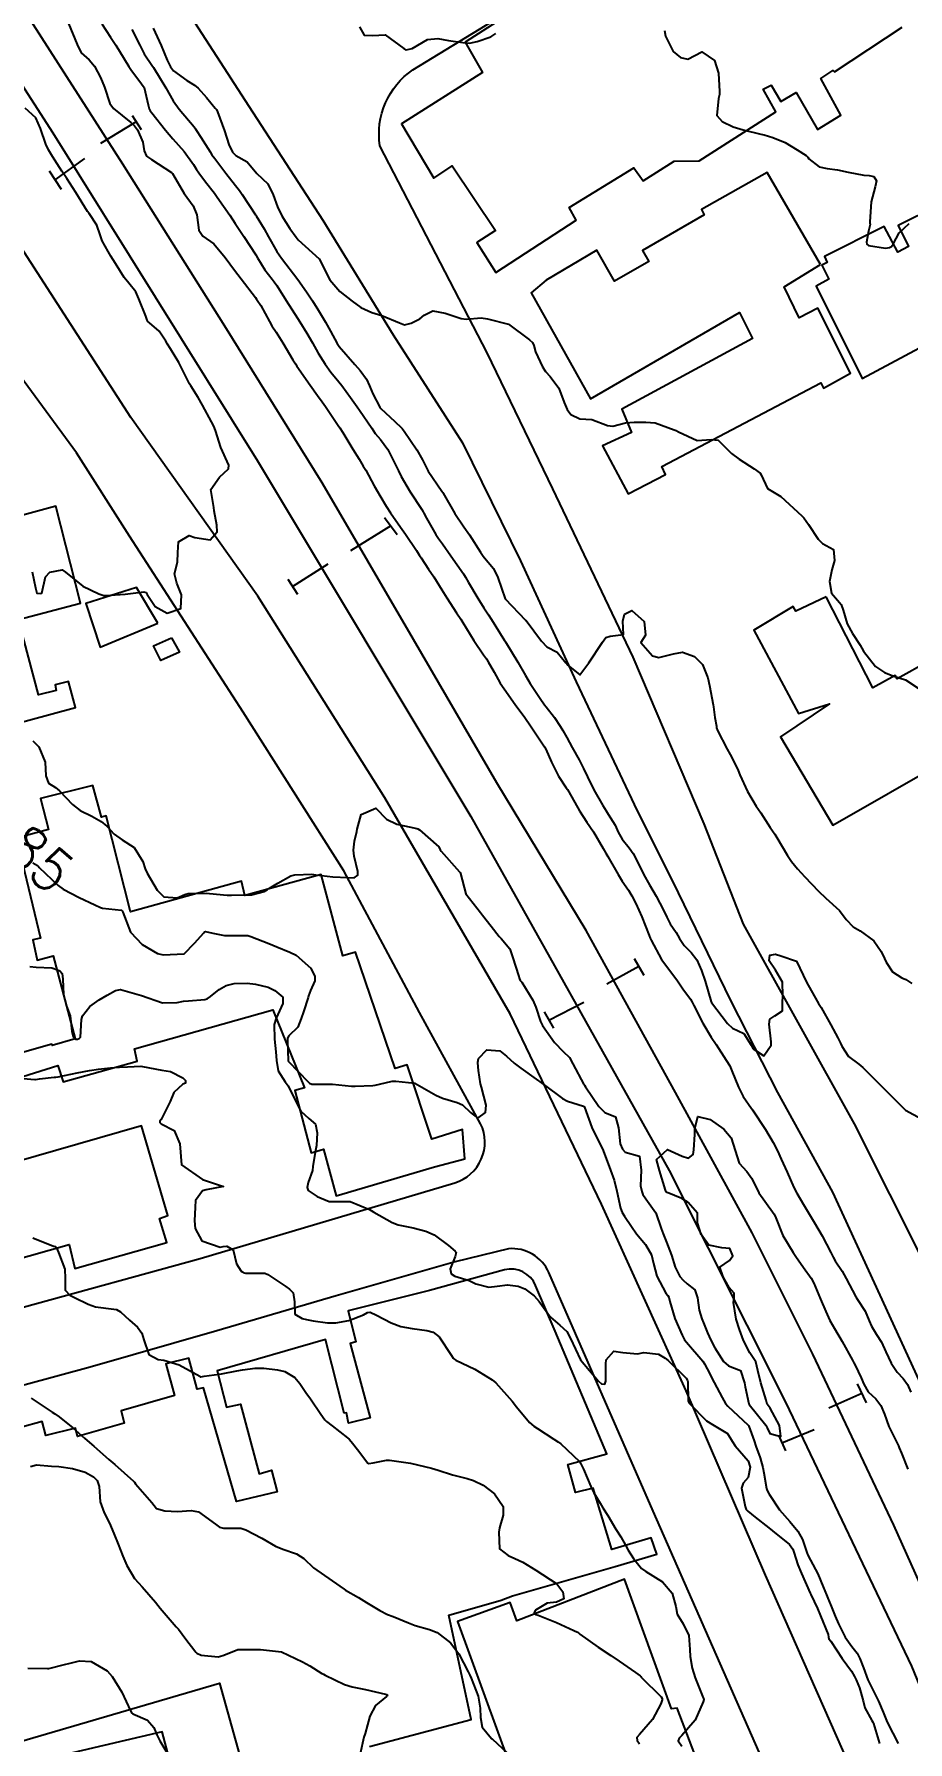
# Model space of a CAD drawing. Header units: metres. Extents: x 292545 to 299085, y 7450245 to 7463078.
# Drawn here: x 296828 to 296910.8, y 7453916.9 to 7454078.6 of the extents above; entities that cross this region are included whole.
import ezdxf
from ezdxf.enums import TextEntityAlignment as Align

# ---------------------------------------------------------------- set-up
doc = ezdxf.new("R2010")
doc.units = ezdxf.units.M
for name, color, linetype in [('Cotas', 45, 'Continuous'), ('Curvas de Nivel 1m', 11, 'Continuous'), ('Curvas de Nivel 5m', 15, 'Continuous'), ('Edificações', 30, 'Continuous'), ('Linha Férrea', 20, 'Continuous'), ('Pórtico', 62, 'Continuous'), ('Vias Primárias', 230, 'Continuous')]:
    doc.layers.add(name, color=color, linetype=linetype)
doc.styles.add('Style-STANDARD', font='STANDARD.shx')

msp = doc.modelspace()

# ---------------------------------------------------------------- linework, layer by layer
at = {"layer": 'Curvas de Nivel 1m', "flags": 128}
for points, elevation in [([(296831.27, 7454079.64), (296832.09, 7454077.63), (296832.47, 7454076.86), (296833.23, 7454076.18), (296833.73, 7454075.6), (296834.29, 7454074.52), (296834.66, 7454073.6), (296835.18, 7454072.05), (296835.53, 7454071.59), (296837.16, 7454070.25), (296837.52, 7454069.93), (296837.81, 7454069.56), (296838.29, 7454068.4), (296838.42, 7454067.55), (296838.65, 7454067.07), (296839.12, 7454066.75), (296841.02, 7454065.52), (296841.1, 7454065.42), (296842.22, 7454063.51), (296843.07, 7454062.35), (296843.43, 7454061.49), (296843.6, 7454060.05), (296844, 7454059.49), (296845.02, 7454058.77), (296846.09, 7454057.46), (296846.99, 7454056.26), (296847.62, 7454055.44), (296848.97, 7454053.66), (296849.06, 7454053.53), (296849.13, 7454053.43), (296849.48, 7454052.9), (296850.3, 7454051.41), (296850.52, 7454051), (296850.92, 7454050.39), (296851.56, 7454049.39), (296852.5, 7454047.78), (296852.75, 7454047.38), (296852.88, 7454047.18), (296854.16, 7454045.37), (296854.85, 7454044.4), (296855.29, 7454043.79), (296855.59, 7454043.35), (296856.82, 7454041.55), (296856.96, 7454041.33), (296857.24, 7454040.89), (296858.19, 7454039.32), (296858.78, 7454038.35), (296859.17, 7454037.7), (296859.41, 7454037.3), (296860.21, 7454035.84), (296860.53, 7454035.29), (296860.74, 7454034.93), (296861.35, 7454033.9), (296861.76, 7454033.27), (296862.7, 7454031.92), (296863.17, 7454031.26), (296864.21, 7454029.71), (296864.52, 7454029.24), (296864.67, 7454029.01), (296865.37, 7454027.94), (296865.85, 7454027.22), (296866.63, 7454025.98), (296867.1, 7454025.21), (296868.01, 7454023.79), (296868.41, 7454023.19), (296868.6, 7454022.89), (296869.66, 7454021.18), (296870.56, 7454019.83), (296870.84, 7454019.45), (296871.02, 7454019.16), (296871.57, 7454018.18), (296872.16, 7454017.15), (296872.52, 7454016.59), (296873.58, 7454015.13), (296874.49, 7454013.88), (296875.03, 7454013.11), (296876.17, 7454011.39), (296876.36, 7454011.1), (296876.46, 7454010.9), (296877.02, 7454009.67), (296877.28, 7454009.09), (296877.67, 7454008.32), (296878.41, 7454007.23), (296878.52, 7454007.07), (296878.65, 7454006.83), (296879.65, 7454005.06), (296880.37, 7454003.98), (296880.98, 7454003.04), (296881.9, 7454001.49), (296882.16, 7454001.03), (296882.34, 7454000.73), (296883.33, 7453999.01), (296883.69, 7453998.39), (296884.3, 7453997.53), (296884.63, 7453997), (296885, 7453996.28), (296885.57, 7453994.99), (296886.25, 7453993.25), (296886.35, 7453992.98), (296886.44, 7453992.78), (296887.42, 7453990.97), (296888.21, 7453989.93), (296888.95, 7453988.95), (296889.44, 7453988.19), (296890.18, 7453987.2), (296890.34, 7453986.93), (296890.5, 7453986.59), (296891.33, 7453984.92), (296892.13, 7453983.6), (296892.59, 7453982.91), (296893.56, 7453981.44), (296893.89, 7453980.89), (296894.1, 7453980.43), (296894.71, 7453978.88), (296895.17, 7453977.98), (296895.95, 7453976.86), (296895.99, 7453976.8), (296896.05, 7453976.72), (296897.28, 7453974.85), (296898.01, 7453973.62), (296898.41, 7453972.84), (296898.77, 7453972.06), (296899.32, 7453970.83), (296899.96, 7453969.36), (296900.24, 7453968.82), (296900.89, 7453967.76), (296901.43, 7453966.8), (296901.62, 7453966.48), (296901.93, 7453966.01), (296902.65, 7453964.78), (296903.46, 7453963.21), (296903.68, 7453962.77), (296903.88, 7453962.43), (296904.54, 7453961.43), (296904.93, 7453960.75), (296905.84, 7453959.01), (296906, 7453958.75), (296906.73, 7453957.65), (296907.11, 7453956.73), (296907.31, 7453956.23), (296907.8, 7453955.44), (296908.27, 7453954.72), (296908.69, 7453953.8), (296909.19, 7453952.71), (296909.75, 7453951.87), (296910.33, 7453951.27), (296910.73, 7453950.69), (296911.05, 7453949.99)], 683), ([(296834.42, 7454079.6), (296835.25, 7454078.32), (296835.74, 7454077.59), (296836.53, 7454076.27), (296836.97, 7454075.57), (296837.22, 7454075.18), (296837.92, 7454074.27), (296838.43, 7454073.55), (296838.8, 7454071.93), (296838.89, 7454071.54), (296839, 7454071.37), (296839.17, 7454071.18), (296840.45, 7454069.53), (296841.14, 7454068.7), (296842.22, 7454067.51), (296843.11, 7454066.28), (296843.4, 7454065.79), (296843.61, 7454065.49), (296844.25, 7454064.64), (296845.08, 7454063.57), (296845.16, 7454063.47), (296845.36, 7454063.19), (296846.53, 7454061.46), (296847.05, 7454060.68), (296847.87, 7454059.44), (296849.01, 7454057.7), (296849.16, 7454057.43), (296849.85, 7454056.28), (296850.54, 7454055.41), (296850.74, 7454055.16), (296850.98, 7454054.8), (296851.89, 7454053.39), (296852.94, 7454051.73), (296853.17, 7454051.38), (296853.85, 7454050.3), (296854.37, 7454049.37), (296854.9, 7454048.41), (296855.57, 7454047.35), (296856.12, 7454046.59), (296856.87, 7454045.69), (296857.15, 7454045.33), (296857.98, 7454044.19), (296858.61, 7454043.31), (296858.84, 7454042.99), (296859.99, 7454041.29), (296860.32, 7454040.8), (296860.8, 7454040.21), (296861.5, 7454039.27), (296862.28, 7454037.76), (296862.51, 7454037.26), (296862.77, 7454036.73), (296863.63, 7454035.25), (296864.73, 7454033.58), (296864.85, 7454033.36), (296864.92, 7454033.24), (296865.17, 7454032.78), (296866.06, 7454031.22), (296866.31, 7454030.84), (296866.68, 7454030.33), (296867.49, 7454029.2), (296868.66, 7454027.51), (296868.86, 7454027.19), (296869.16, 7454026.67), (296870.02, 7454025.18), (296870.61, 7454024.26), (296871.05, 7454023.6), (296871.33, 7454023.16), (296872.57, 7454021.18), (296872.6, 7454021.14), (296872.65, 7454021.06), (296873.83, 7454019.13), (296874.54, 7454017.87), (296874.99, 7454017.12), (296875.94, 7454015.68), (296876.35, 7454015.1), (296876.5, 7454014.9), (296877.29, 7454013.88), (296877.82, 7454013.08), (296878.07, 7454012.67), (296878.47, 7454012), (296878.98, 7454011.06), (296879.62, 7454009.88), (296880.04, 7454009.05), (296880.42, 7454008.25), (296881.03, 7454007.04), (296881.87, 7454005.55), (296882.18, 7454005.03), (296882.38, 7454004.73), (296883.03, 7454003.68), (296883.32, 7454003.02), (296883.69, 7454002.35), (296884.35, 7454001.53), (296884.74, 7454001), (296885.18, 7454000.14), (296885.75, 7453998.99), (296886.3, 7453998.03), (296886.93, 7453996.97), (296887.62, 7453995.62), (296887.92, 7453994.96), (296888.26, 7453994.34), (296888.81, 7453993.51), (296889.12, 7453992.95), (296889.59, 7453992.3), (296890.23, 7453991.64), (296890.78, 7453990.92), (296891.22, 7453989.91), (296891.55, 7453988.92), (296892.14, 7453986.94), (296892.16, 7453986.91), (296892.17, 7453986.88), (296893.67, 7453984.89), (296894.14, 7453984.45), (296895.21, 7453983.95), (296895.93, 7453982.86), (296895.99, 7453982.73), (296896.12, 7453982.5), (296897.12, 7453981.84), (296897.82, 7453982.84), (296897.82, 7453983.15), (296897.62, 7453984.85), (296897.69, 7453985.3), (296898.15, 7453985.62), (296898.9, 7453986.09), (296898.88, 7453986.83), (296898.91, 7453987.56), (296898.89, 7453988.83), (296898.21, 7453989.96), (296897.63, 7453990.85), (296897.69, 7453991.38), (296898.23, 7453991.47), (296898.72, 7453991.32), (296900.22, 7453990.81), (296901.16, 7453988.8), (296902.18, 7453987.01), (296902.31, 7453986.79), (296902.54, 7453986.41), (296903.48, 7453984.78), (296904.13, 7453983.55), (296904.39, 7453983.03), (296904.51, 7453982.76), (296905.13, 7453981.77), (296906.11, 7453981.05), (296906.51, 7453980.74), (296908.08, 7453979.14), (296908.52, 7453978.72), (296910.06, 7453977.16), (296910.28, 7453976.93), (296910.54, 7453976.69), (296912.04, 7453975.88)], 682), ([(296837.27, 7454079.06), (296838.03, 7454077.56), (296838.44, 7454076.76), (296839.22, 7454075.59), (296839.26, 7454075.54), (296839.31, 7454075.45), (296840.48, 7454073.53), (296841.18, 7454072.31), (296841.74, 7454071.51), (296843.16, 7454069.85), (296843.3, 7454069.65), (296843.39, 7454069.5), (296843.79, 7454068.85), (296844.67, 7454067.48), (296844.85, 7454067.2), (296845.12, 7454066.84), (296846.15, 7454065.46), (296847.09, 7454064.27), (296847.46, 7454063.81), (296847.71, 7454063.44), (296848.98, 7454061.5), (296849.03, 7454061.43), (296849.05, 7454061.4), (296849.8, 7454060.18), (296850.21, 7454059.41), (296851.01, 7454058.03), (296851.45, 7454057.4), (296852.98, 7454055.38), (296853.81, 7454054.2), (296854.36, 7454053.36), (296854.95, 7454052.45), (296855.62, 7454051.34), (296856.08, 7454050.49), (296856.7, 7454049.33), (296856.91, 7454049.03), (296858.39, 7454047.31), (296858.88, 7454046.77), (296859.5, 7454045.93), (296859.77, 7454045.3), (296860.1, 7454044.54), (296860.76, 7454043.28), (296860.84, 7454043.17), (296862.16, 7454041.93), (296862.81, 7454041.33), (296862.87, 7454041.26), (296863.06, 7454041.01), (296864.27, 7454039.25), (296864.78, 7454038.3), (296865.13, 7454037.59), (296865.34, 7454037.23), (296866.62, 7454035.33), (296866.71, 7454035.21), (296866.72, 7454035.19), (296866.74, 7454035.15), (296867.86, 7454033.2), (296868.7, 7454031.94), (296869.24, 7454031.18), (296870.29, 7454029.56), (296870.54, 7454029.17), (296870.67, 7454029.01), (296871.51, 7454028), (296871.92, 7454027.15), (296872.62, 7454025.14), (296874.56, 7454023.12), (296874.6, 7454023.07), (296876.05, 7454021.11), (296876.57, 7454020.59), (296877.56, 7454020.08), (296878.38, 7454019.07), (296878.45, 7454018.97), (296878.55, 7454018.83), (296879.68, 7454017.92), (296880.55, 7454019.05), (296881.84, 7454021.03), (296882.15, 7454021.45), (296882.58, 7454021.6), (296883.83, 7454021.76), (296883.76, 7454023.01), (296883.93, 7454023.69), (296884.61, 7454024.02), (296885.79, 7454022.99), (296885.9, 7454021.67), (296885.47, 7454020.99), (296886.56, 7454019.73), (296887.16, 7454019.57), (296888.56, 7454019.92), (296889.43, 7454020.07), (296890.56, 7454019.65), (296891.3, 7454018.92), (296891.82, 7454017.63), (296891.96, 7454016.92), (296892.33, 7454015.09), (296892.36, 7454014.91), (296892.49, 7454013.88), (296892.63, 7454013.05), (296892.65, 7454012.91), (296892.74, 7454012.64), (296893.65, 7454010.89), (296893.93, 7454010.37), (296894.44, 7454009.41), (296894.68, 7454008.88), (296894.85, 7454008.45), (296895.58, 7454006.87), (296896.39, 7454005.48), (296896.82, 7454004.86), (296897.73, 7454003.48), (296898.16, 7454002.84), (296898.36, 7454002.53), (296899.37, 7454000.82), (296899.75, 7454000.24), (296900.32, 7453999.54), (296901.01, 7453998.8), (296902.3, 7453997.42), (296902.99, 7453996.78), (296904.28, 7453995.59), (296904.92, 7453994.76), (296905.57, 7453994.07), (296906.25, 7453993.67), (296907.55, 7453992.73), (296908.23, 7453991.73), (296908.56, 7453991.05), (296908.72, 7453990.71), (296909.3, 7453989.8), (296910.2, 7453989.24), (296910.56, 7453989.06), (296911.15, 7453988.69)], 681), ([(296858.83, 7454079.31), (296859.26, 7454078.51), (296860.06, 7454078.49), (296861.26, 7454078.55), (296863.02, 7454077.26), (296863.24, 7454077.12), (296863.8, 7454077.25), (296865.25, 7454078.11), (296866.25, 7454078.22), (296867.25, 7454078.02), (296868.62, 7454077.82), (296869.25, 7454077.78), (296869.98, 7454077.91), (296871.26, 7454078.38), (296871.74, 7454078.67)], 679), ([(296887.7, 7454078.97), (296887.8, 7454078.42), (296888.52, 7454076.96), (296889.24, 7454076.41), (296889.93, 7454076.25), (296891.24, 7454076.93), (296892.45, 7454076.13), (296892.82, 7454074.91), (296892.92, 7454073.19), (296892.91, 7454072.9), (296892.82, 7454072.53), (296892.68, 7454070.91), (296893.16, 7454070.34), (296894.21, 7454069.84), (296895.15, 7454069.55), (296896.85, 7454069.16), (296897.15, 7454069.08), (296897.96, 7454068.84), (296899.14, 7454068.36), (296900.28, 7454067.67), (296901.13, 7454067.11), (296901.28, 7454066.96), (296901.39, 7454066.81), (296902.36, 7454066.04), (296903.11, 7454065.88), (296904.11, 7454065.77), (296905.11, 7454065.53), (296906.6, 7454065.25), (296907.11, 7454065.24), (296907.53, 7454065.15), (296907.79, 7454064.73), (296907.66, 7454064.17), (296907.29, 7454062.74), (296907.16, 7454060.84), (296907.17, 7454060.74), (296907.2, 7454060.59), (296907.04, 7454059.96), (296906.85, 7454058.91), (296906.89, 7454058.74), (296907.02, 7454058.6), (296908.63, 7454058.33), (296909.02, 7454058.41), (296909.22, 7454058.51), (296909.37, 7454058.71), (296909.95, 7454059.79), (296910.87, 7454060.69)], 679), ([(296827.81, 7454027.68), (296828.14, 7454026.17), (296828.25, 7454025.67), (296828.62, 7454025.62), (296828.73, 7454025.67), (296829.1, 7454027.21), (296829.51, 7454027.66), (296830.66, 7454027.89), (296830.97, 7454027.64), (296832.63, 7454026.32), (296834.15, 7454025.6), (296834.51, 7454025.48), (296834.62, 7454025.44), (296834.78, 7454025.43), (296836.62, 7454025.57), (296838.39, 7454025.79), (296838.63, 7454025.72), (296838.73, 7454025.55), (296839.46, 7454024.39), (296840.61, 7454023.78), (296841.9, 7454024.22), (296841.98, 7454025.51), (296841.53, 7454026.62), (296841.3, 7454027.51), (296841.58, 7454028.59), (296841.63, 7454029.51), (296841.68, 7454030.52), (296842.7, 7454031.12), (296843.24, 7454030.95), (296844.69, 7454030.72), (296845.33, 7454031.47), (296845.32, 7454032.09), (296845.07, 7454033.47), (296845.04, 7454033.79), (296844.74, 7454035.48), (296845.57, 7454036.66), (296846.42, 7454037.45), (296846.44, 7454037.79), (296845.68, 7454039.46), (296845.2, 7454041.07), (296845.04, 7454041.47), (296844.82, 7454041.9), (296843.97, 7454043.48), (296843.56, 7454044.2), (296842.86, 7454045.29), (296842.73, 7454045.5), (296842.57, 7454045.8), (296841.72, 7454047.51), (296840.91, 7454048.8), (296840.63, 7454049.25), (296840.49, 7454049.53), (296839.85, 7454050.47), (296838.93, 7454051.28), (296838.79, 7454051.4), (296838.72, 7454051.54), (296838.59, 7454051.89), (296837.94, 7454053.56), (296837.63, 7454054.22), (296836.98, 7454055.02), (296836.54, 7454055.57), (296835.7, 7454056.89), (296835.27, 7454057.59), (296835.02, 7454058.03), (296834.46, 7454059.04), (296834.25, 7454059.6), (296833.96, 7454060.52), (296833.21, 7454061.62), (296833.06, 7454061.83), (296831.96, 7454063.63), (296831.1, 7454064.95), (296830.63, 7454065.64), (296829.74, 7454067.03), (296829.38, 7454067.66), (296829.13, 7454068.2), (296828.61, 7454069.67), (296828.17, 7454070.68), (296827.17, 7454071.6)], 683), ([(296827.88, 7454011.68), (296828.45, 7454011.1), (296829.06, 7454009.66), (296829.11, 7454008.35), (296829.36, 7454007.66), (296830.02, 7454007.26), (296830.41, 7454006.94), (296831.64, 7454005.63), (296832.38, 7454005.08), (296833.46, 7454004.53), (296834.37, 7454004.04), (296834.88, 7454003.59), (296835.59, 7454002.82), (296836.35, 7454002.29), (296837.47, 7454001.56), (296838.32, 7454000.24), (296838.54, 7453999.55), (296838.72, 7453999.13), (296839.67, 7453997.54), (296840.29, 7453996.91), (296841.57, 7453996.8), (296842.29, 7453997.11), (296842.59, 7453997.2), (296844.29, 7453997.23), (296845.94, 7453997.1), (296846.29, 7453997.06), (296846.69, 7453997.05), (296848.29, 7453997.08), (296848.61, 7453997.1), (296849.81, 7453997.41), (296850.12, 7453997.59), (296850.3, 7453997.73), (296851.08, 7453998.18), (296852.31, 7453998.88), (296852.69, 7453998.99), (296854.31, 7453999.03), (296854.69, 7453998.97), (296856.31, 7453998.78), (296857.71, 7453998.72), (296858.31, 7453998.69), (296858.67, 7453998.94), (296858.68, 7453999.31), (296858.33, 7454000.76), (296858.27, 7454001.31), (296858.35, 7454002.17), (296858.58, 7454003.09), (296858.61, 7454003.31), (296858.99, 7454004.69), (296860.38, 7454005.29), (296861.37, 7454004.27), (296862.37, 7454003.79), (296864.24, 7454003.37), (296864.36, 7454003.33), (296864.51, 7454003.24), (296866.35, 7454001.62), (296866.48, 7454001.35), (296866.56, 7454001.22), (296868.31, 7453999.26), (296868.37, 7453999.19), (296868.4, 7453999.1), (296868.9, 7453997.18), (296870.28, 7453995.41), (296870.48, 7453995.17), (296871.3, 7453994.12), (296872.05, 7453993.15), (296872.24, 7453992.96), (296873.06, 7453991.96), (296873.35, 7453991.13), (296873.87, 7453989.46), (296873.97, 7453989.12), (296874.05, 7453988.98), (296874.19, 7453988.81), (296875.23, 7453987.11), (296875.51, 7453986.45), (296875.96, 7453985.1), (296876.15, 7453984.72), (296877.3, 7453983.09), (296878.11, 7453982.24), (296878.71, 7453981.67), (296879.02, 7453981.07), (296880.07, 7453979.13), (296880.12, 7453979.05), (296880.23, 7453978.89), (296881.48, 7453977.04), (296882.05, 7453976.48), (296883.08, 7453976.05), (296883.36, 7453975.02), (296883.52, 7453973.5), (296883.72, 7453973.01), (296884, 7453972.72), (296885.33, 7453972.33), (296885.51, 7453970.99), (296885.44, 7453969.51), (296885.55, 7453968.99), (296885.67, 7453968.7), (296885.95, 7453968.28), (296886.89, 7453966.97), (296887.41, 7453965.47), (296887.57, 7453964.96), (296887.9, 7453964.17), (296888.39, 7453962.95), (296888.73, 7453961.81), (296889.17, 7453960.94), (296889.49, 7453960.57), (296889.86, 7453960.25), (296890.59, 7453959.67), (296890.85, 7453958.92), (296891, 7453957.75), (296891.26, 7453956.92), (296891.42, 7453956.53), (296891.8, 7453955.6), (296892.1, 7453954.91), (296892.49, 7453954.19), (296893.3, 7453952.89), (296893.76, 7453952.46), (296894.91, 7453952.03), (296895.29, 7453950.87), (296895.36, 7453950.49), (296895.69, 7453948.86), (296895.72, 7453948.8), (296897.3, 7453946.84), (296897.44, 7453946.59), (296897.69, 7453946.07), (296898.74, 7453945.77), (296898.6, 7453946.83), (296897.72, 7453948.45), (296897.45, 7453948.84), (296897.34, 7453949.23), (296896.85, 7453950.85), (296896.56, 7453952.04), (296896.35, 7453952.85), (296895.78, 7453953.69), (296895.18, 7453954.87), (296894.83, 7453955.9), (296894.49, 7453956.88), (296894.25, 7453958.47), (296894.32, 7453958.88), (296894.3, 7453959.34), (296893.85, 7453959.89), (296893.26, 7453960.9), (296892.94, 7453961.83), (296893.88, 7453962.46), (296894.18, 7453962.89), (296893.89, 7453963.6), (296893.14, 7453963.65), (296891.9, 7453963.91), (296891.17, 7453964.92), (296890.83, 7453966.01), (296890.83, 7453966.92), (296889.94, 7453967.93), (296889.34, 7453968.33), (296887.95, 7453968.9), (296887.87, 7453968.96), (296887.82, 7453969.1), (296887.25, 7453970.97), (296886.95, 7453972.01), (296888, 7453972.96), (296889.38, 7453972.32), (296890, 7453972.15), (296890.43, 7453972.5), (296890.49, 7453972.93), (296890.57, 7453974.38), (296890.57, 7453974.92), (296890.87, 7453976.1), (296892.04, 7453975.82), (296893.34, 7453974.9), (296894.02, 7453974.06), (296894.42, 7453972.88), (296894.79, 7453971.68), (296895.52, 7453970.87), (296895.97, 7453970.23), (296896.64, 7453968.85), (296897.94, 7453967.07), (296898.1, 7453966.84), (296898.26, 7453966.5), (296898.93, 7453964.83), (296899.89, 7453963.2), (296900.16, 7453962.82), (296900.87, 7453961.8), (296901.59, 7453960.79), (296901.86, 7453960.29), (296902.48, 7453958.78), (296902.99, 7453957.61), (296903.38, 7453956.77), (296903.81, 7453956.02), (296904.54, 7453954.76), (296905.52, 7453953), (296905.65, 7453952.75), (296905.76, 7453952.54), (296906.33, 7453951.32), (296906.59, 7453950.74), (296907.01, 7453950.01), (296907.73, 7453949.34), (296908.2, 7453948.72), (296908.54, 7453947.89), (296908.95, 7453946.71), (296909.68, 7453945.26), (296909.86, 7453944.88), (296909.94, 7453944.7), (296910.16, 7453944.2), (296910.77, 7453942.69)], 684), ([(296827.6, 7453990.29), (296828.21, 7453990.25), (296829.68, 7453990.18), (296830.21, 7453989.99), (296830.44, 7453989.88), (296830.67, 7453989.64), (296830.73, 7453989.1), (296830.78, 7453987.64), (296831.08, 7453986.55), (296831.43, 7453985.63), (296831.59, 7453984.16), (296831.71, 7453983.63), (296831.93, 7453983.43), (296832.12, 7453983.42), (296832.27, 7453983.47), (296832.4, 7453983.62), (296832.49, 7453985.27), (296832.58, 7453985.62), (296833.27, 7453986.5), (296834.17, 7453987.15), (296834.93, 7453987.59), (296835.72, 7453988.04), (296836.18, 7453988.13), (296838.17, 7453987.55), (296840.17, 7453986.87), (296841.55, 7453986.9), (296842.17, 7453987), (296842.62, 7453987.04), (296844.17, 7453987.16), (296844.4, 7453987.24), (296844.72, 7453987.47), (296845.53, 7453988.12), (296846.19, 7453988.51), (296846.94, 7453988.7), (296848.19, 7453988.72), (296848.98, 7453988.63), (296850.18, 7453988.34), (296850.82, 7453988.04), (296851.55, 7453987.39), (296851.56, 7453986.78), (296850.92, 7453985.4), (296850.75, 7453984.79), (296850.77, 7453983.4), (296850.91, 7453982.2), (296850.95, 7453981.4), (296851.11, 7453980.41), (296851.77, 7453979.38), (296852.08, 7453978.98), (296852.87, 7453977.37), (296853.27, 7453976.6), (296854.04, 7453975.89), (296854.65, 7453975.35), (296854.82, 7453974.55), (296854.75, 7453973.35), (296854.63, 7453972.72), (296854.42, 7453971.36), (296854.37, 7453970.97), (296853.97, 7453969.84), (296853.87, 7453969.36), (296853.96, 7453969.09), (296854.8, 7453968.51), (296855.94, 7453968.04), (296857.21, 7453968.05), (296857.94, 7453968.05), (296859.78, 7453967.29), (296859.93, 7453967.2), (296860.18, 7453967.04), (296861.92, 7453966.05), (296862.49, 7453965.84), (296863.92, 7453965.53), (296865.12, 7453965.23), (296865.91, 7453964.87), (296867.24, 7453963.86), (296867.88, 7453963.34), (296867.98, 7453963.2), (296867.88, 7453962.83), (296867.4, 7453961.67), (296867.5, 7453961.2), (296867.86, 7453960.97), (296869.22, 7453960.54), (296869.85, 7453960.25), (296871.08, 7453959.93), (296871.85, 7453960.01), (296872.84, 7453960.15), (296873.85, 7453960.02), (296874.48, 7453959.75), (296875.36, 7453959.11), (296875.83, 7453958.55), (296876.92, 7453957.09), (296877.81, 7453956.32), (296878.45, 7453955.72), (296878.8, 7453955.06), (296879.76, 7453953.05), (296881.46, 7453951.03), (296881.74, 7453950.76), (296882.05, 7453950.72), (296882.14, 7453951.03), (296882.14, 7453952.65), (296882.19, 7453953.03), (296882.92, 7453953.87), (296883.77, 7453953.73), (296885.16, 7453953.6), (296885.77, 7453953.73), (296887.15, 7453953.59), (296887.77, 7453953.2), (296888.07, 7453952.96), (296889.75, 7453951.29), (296889.88, 7453951.07), (296889.91, 7453950.94), (296889.96, 7453949.17), (296890.05, 7453948.94), (296891.7, 7453947.26), (296892.27, 7453946.9), (296893.68, 7453946.07), (296894.13, 7453945.33), (296894.42, 7453944.88), (296895.65, 7453943.47), (296895.84, 7453942.87), (296895.63, 7453941.89), (296895.17, 7453941.34), (296895.02, 7453940.88), (296895.34, 7453939.13), (296895.45, 7453938.87), (296895.6, 7453938.69), (296896.3, 7453938.15), (296897.58, 7453937.12), (296897.94, 7453936.84), (296899.56, 7453935.53), (296899.86, 7453935.11), (296899.97, 7453934.81), (296900.35, 7453933.62), (296900.7, 7453932.8), (296901.51, 7453930.95), (296901.57, 7453930.8), (296902.19, 7453929.49), (296902.49, 7453928.78), (296903.2, 7453927.03), (296903.25, 7453926.77), (296903.29, 7453926.61), (296903.45, 7453926.38), (296904.54, 7453924.76), (296905.42, 7453923.54), (296905.71, 7453923.04), (296905.85, 7453922.74), (296906.17, 7453921.97), (296906.53, 7453920.73), (296906.7, 7453920.06), (296907.36, 7453918.86), (296907.44, 7453918.72), (296907.5, 7453918.58), (296908.09, 7453916.71)], 686), ([(296826.98, 7453979.68), (296828.08, 7453979.59), (296828.15, 7453979.6), (296828.51, 7453979.67), (296829.91, 7453979.83), (296830.08, 7453979.83), (296830.3, 7453979.86), (296832.09, 7453980.24), (296833.25, 7453980.45), (296834.09, 7453980.57), (296835.23, 7453980.71), (296836.09, 7453980.76), (296836.86, 7453980.8), (296838.1, 7453980.85), (296838.93, 7453980.71), (296840.09, 7453980.49), (296840.93, 7453980.36), (296842.09, 7453979.74), (296842.34, 7453979.5), (296842.33, 7453979.24), (296842.08, 7453979.16), (296841.23, 7453978.35), (296840.9, 7453977.52), (296840.04, 7453975.82), (296839.92, 7453975.64), (296839.9, 7453975.53), (296840.03, 7453975.41), (296841.26, 7453974.75), (296841.82, 7453973.5), (296841.98, 7453971.5), (296843.97, 7453970.12), (296845.96, 7453969.46), (296844.29, 7453969.15), (296843.96, 7453969.05), (296843.29, 7453968.13), (296843.27, 7453967.49), (296843.21, 7453966.2), (296843.27, 7453965.49), (296843.9, 7453964.3), (296845.64, 7453963.71), (296845.9, 7453963.77), (296846.26, 7453963.82), (296846.87, 7453963.45), (296847.18, 7453962.13), (296847.63, 7453961.43), (296847.76, 7453961.33), (296847.86, 7453961.29), (296848.04, 7453961.24), (296849.86, 7453961.25), (296850.14, 7453961.13), (296851.85, 7453959.98), (296852.2, 7453959.74), (296852.54, 7453959.38), (296852.67, 7453958.53), (296852.71, 7453957.38), (296853.39, 7453956.95), (296853.81, 7453956.85), (296854.43, 7453956.73), (296855.8, 7453956.54), (296856.59, 7453956.55), (296857.81, 7453956.76), (296859.19, 7453957.3), (296859.59, 7453957.52), (296859.82, 7453957.55), (296860.43, 7453957.28), (296861.81, 7453956.55), (296862.75, 7453956.2), (296863.8, 7453956.01), (296865.2, 7453955.82), (296865.8, 7453955.65), (296866.36, 7453955.21), (296867.53, 7453953.44), (296867.7, 7453953.2), (296867.77, 7453953.12), (296867.96, 7453953.01), (296869.76, 7453952.14), (296871.4, 7453951.15), (296871.74, 7453950.86), (296873.28, 7453949.13), (296873.71, 7453948.58), (296874.92, 7453947.11), (296875.35, 7453946.76), (296875.69, 7453946.54), (296877.23, 7453945.53), (296877.67, 7453945.24), (296877.77, 7453945.17), (296877.89, 7453945.08), (296879.66, 7453943.4), (296879.79, 7453943.2), (296879.86, 7453943.06), (296880.03, 7453942.67), (296880.72, 7453941.04), (296881.01, 7453940.43), (296881.61, 7453939.46), (296881.88, 7453939.03), (296882.34, 7453938.28), (296883.11, 7453937.01), (296883.57, 7453936.28), (296884.03, 7453935.47), (296884.27, 7453935), (296884.76, 7453934.21), (296885.54, 7453933.26), (296885.95, 7453932.98), (296887.52, 7453932.01), (296888.44, 7453930.95), (296888.77, 7453929.67), (296888.92, 7453928.95), (296889.47, 7453928.02), (296890.02, 7453926.93), (296890.12, 7453925.61), (296890.13, 7453924.93), (296890.33, 7453923.84), (296890.61, 7453922.92), (296891.38, 7453921.01), (296891.43, 7453920.91), (296891.44, 7453920.85), (296891.38, 7453920.63), (296890.61, 7453918.92), (296889.35, 7453917.44), (296889.09, 7453917.19), (296889, 7453916.94), (296889.34, 7453916.44)], 687), ([(296827.9, 7453964.59), (296829.67, 7453963.87), (296829.89, 7453963.81), (296830.02, 7453963.77), (296830.13, 7453963.65), (296830.33, 7453963.2), (296830.93, 7453961.63), (296830.96, 7453960.74), (296830.96, 7453959.63), (296831.38, 7453959.17), (296831.84, 7453958.94), (296833.13, 7453958.31), (296833.83, 7453958.05), (296835.56, 7453957.84), (296835.82, 7453957.8), (296836.2, 7453957.57), (296837.05, 7453956.8), (296837.8, 7453956.12), (296838.22, 7453955.55), (296838.41, 7453954.92), (296838.88, 7453953.54), (296839.77, 7453953.08), (296840.29, 7453953), (296841.76, 7453952.55), (296843.69, 7453951.48), (296843.72, 7453951.46), (296843.74, 7453951.44), (296843.79, 7453951.43), (296844.1, 7453951.48), (296845.52, 7453951.69), (296845.75, 7453951.72), (296847.2, 7453951.99), (296847.75, 7453952.09), (296848.93, 7453952.24), (296849.76, 7453952.24), (296851.07, 7453952.08), (296851.75, 7453951.93), (296852.7, 7453951.38), (296853.17, 7453950.81), (296853.73, 7453949.96), (296854.17, 7453949.36), (296855.17, 7453947.88), (296855.54, 7453947.34), (296855.69, 7453947.2), (296856.23, 7453946.79), (296857.68, 7453945.66), (296857.86, 7453945.51), (296858.05, 7453945.31), (296858.76, 7453944.4), (296859.58, 7453943.29), (296859.65, 7453943.24), (296859.72, 7453943.22), (296860.11, 7453943.29), (296861.38, 7453943.55), (296861.66, 7453943.55), (296863.65, 7453943.25), (296865.65, 7453942.78), (296866.26, 7453942.6), (296867.64, 7453942.16), (296869.02, 7453941.8), (296869.63, 7453941.61), (296870.54, 7453941.16), (296871.61, 7453940.33), (296872.43, 7453939.14), (296872.42, 7453938.31), (296872.08, 7453937.14), (296872.01, 7453936.7), (296872.1, 7453935.14), (296872.91, 7453934.5), (296873.54, 7453934.23), (296874.29, 7453933.87), (296875.53, 7453933.1), (296877.51, 7453931.83), (296878.08, 7453931.07), (296878.17, 7453930.4), (296877.49, 7453930.08), (296876.59, 7453929.99), (296875.49, 7453929.33), (296875.38, 7453929.1), (296875.39, 7453929.01), (296875.48, 7453928.93), (296875.74, 7453928.84), (296877.47, 7453928.16), (296879.12, 7453927.41), (296879.46, 7453927.25), (296879.57, 7453927.17), (296879.7, 7453927.06), (296881.44, 7453925.83), (296882.64, 7453925.02), (296883.43, 7453924.49), (296884.98, 7453923.43), (296885.41, 7453923.1), (296885.46, 7453923.03), (296885.49, 7453922.99), (296887.39, 7453921.13), (296887.49, 7453920.96), (296887.5, 7453920.84), (296887.38, 7453920.44), (296886.57, 7453918.97), (296885.35, 7453917.54), (296885.08, 7453917.26), (296885.11, 7453916.99), (296885.34, 7453916.65)], 688), ([(296827.72, 7453949.4), (296828.49, 7453948.89), (296829.71, 7453948.08), (296829.98, 7453947.92), (296830.38, 7453947.64), (296831.69, 7453946.61), (296832.79, 7453945.61), (296833.26, 7453945.2), (296833.67, 7453944.86), (296835.09, 7453943.59), (296835.65, 7453943.12), (296837.43, 7453941.55), (296837.52, 7453941.45), (296837.62, 7453941.29), (296839.15, 7453939.53), (296839.6, 7453938.97), (296840.38, 7453938.74), (296841.59, 7453938.67), (296842.87, 7453938.76), (296843.59, 7453938.63), (296845.18, 7453937.46), (296845.58, 7453937.18), (296845.94, 7453937.09), (296847.58, 7453937.1), (296848.06, 7453936.95), (296849.56, 7453936.16), (296850.86, 7453935.4), (296851.55, 7453935.09), (296852.85, 7453934.67), (296853.54, 7453934.21), (296854.48, 7453933.35), (296855.52, 7453932.61), (296857.36, 7453931.32), (296857.5, 7453931.23), (296858.72, 7453930.53), (296859.49, 7453930.05), (296860.74, 7453929.28), (296861.48, 7453928.91), (296862, 7453928.74), (296863.47, 7453928.13), (296864.1, 7453927.87), (296865.47, 7453927.5), (296866.19, 7453927.21), (296867.45, 7453926.24), (296868.22, 7453925.19), (296869.12, 7453923.48), (296869.26, 7453923.18), (296869.41, 7453922.88), (296870.05, 7453921.17), (296870.25, 7453920.05), (296870.27, 7453919.17), (296870.44, 7453918.25), (296871.34, 7453917.18), (296871.39, 7453917.15), (296873.32, 7453915.33)], 689), ([(296827.41, 7453923.82), (296829.26, 7453923.81), (296829.41, 7453923.81), (296830.88, 7453924.17), (296831.42, 7453924.3), (296832.31, 7453924.51), (296833.42, 7453924.45), (296834.92, 7453923.58), (296835.41, 7453923.05), (296836.3, 7453921.57), (296837.13, 7453919.79), (296837.27, 7453919.56), (296837.36, 7453919.49), (296838.74, 7453918.92), (296839.35, 7453918.2), (296839.63, 7453917.53), (296839.9, 7453916.96), (296840.76, 7453915.52)], 691)]:
    msp.add_lwpolyline(points, dxfattribs=dict(at, elevation=elevation))
at = {"layer": 'Curvas de Nivel 5m', "flags": 128}
for points, elevation in [([(296839.27, 7454079.18), (296840.05, 7454077.53), (296840.6, 7454076.16), (296840.92, 7454075.52), (296841.22, 7454075.15), (296842.47, 7454074.24), (296843.2, 7454073.79), (296843.55, 7454073.49), (296844.33, 7454072.63), (296845.17, 7454071.61), (296845.28, 7454071.47), (296845.38, 7454071.25), (296846.05, 7454069.46), (296846.44, 7454068.15), (296846.79, 7454067.45), (296847.12, 7454067.13), (296848.19, 7454066.51), (296849.1, 7454065.42), (296850.13, 7454064.45), (296850.66, 7454063.41), (296851.07, 7454062.26), (296851.46, 7454061.4), (296852.22, 7454060.21), (296852.82, 7454059.38), (296853.03, 7454059.13), (296855, 7454057.35), (296856.03, 7454055.34), (296856.97, 7454054.25), (296858.13, 7454053.32), (296858.95, 7454052.72), (296859.99, 7454052.25), (296860.94, 7454051.97), (296862.62, 7454051.26), (296862.93, 7454051.14), (296863.1, 7454051.09), (296863.71, 7454051.25), (296864.54, 7454051.65), (296864.94, 7454052), (296865.77, 7454052.41), (296866.95, 7454052.19), (296868.45, 7454051.68), (296868.94, 7454051.63), (296870.36, 7454051.75), (296870.94, 7454051.64), (296872.93, 7454051.14), (296874.92, 7454049.66), (296875.21, 7454049.41), (296875.33, 7454049.11), (296875.49, 7454048.52), (296876.17, 7454047.1), (296876.45, 7454046.67), (296876.87, 7454046.19), (296877.69, 7454045.08), (296878.22, 7454043.71), (296878.49, 7454043.07), (296878.84, 7454042.59), (296879.7, 7454042.19), (296880.83, 7454042.13), (296882.3, 7454041.54), (296882.82, 7454041.47), (296884.03, 7454041.81), (296884.83, 7454041.85), (296885.95, 7454041.87), (296886.83, 7454041.8), (296888.62, 7454041.15), (296888.81, 7454041.06), (296889.04, 7454040.95), (296890.8, 7454040.13), (296892.13, 7454040.23), (296892.81, 7454040.15), (296894.06, 7454038.89), (296894.78, 7454038.35), (296896.2, 7454037.44), (296896.77, 7454037.03), (296896.86, 7454036.86), (296897.47, 7454035.57), (296898.74, 7454034.83), (296900.72, 7454033), (296900.9, 7454032.81), (296901.35, 7454032.17), (296902.27, 7454030.79), (296902.69, 7454030.36), (296903.71, 7454029.8), (296903.82, 7454028.77), (296903.55, 7454027.89), (296903.33, 7454026.78), (296903.53, 7454025.67), (296904.28, 7454024.77), (296904.44, 7454024.58), (296904.62, 7454024.06), (296905.01, 7454022.76), (296905.51, 7454021.83), (296906.23, 7454020.74), (296906.57, 7454020.17), (296907.68, 7454018.73), (296908.54, 7454018.15), (296909.44, 7454017.8), (296910.53, 7454017.47), (296911.73, 7454016.68)], 680), ([(296827.89, 7454000.12), (296828.32, 7453999.88), (296828.42, 7453999.76), (296828.5, 7453999.67), (296830.3, 7453997.98), (296830.77, 7453997.64), (296832.29, 7453996.83), (296833.75, 7453996.14), (296834.28, 7453995.89), (296834.5, 7453995.83), (296836.27, 7453995.63), (296836.34, 7453995.57), (296836.41, 7453995.43), (296837.15, 7453993.56), (296838.23, 7453992.39), (296839.68, 7453991.54), (296840.22, 7453991.41), (296842.22, 7453991.5), (296843.21, 7453992.51), (296844.08, 7453993.48), (296844.16, 7453993.57), (296844.24, 7453993.6), (296844.94, 7453993.47), (296846.03, 7453993.24), (296846.24, 7453993.23), (296848.06, 7453993.25), (296848.24, 7453993.23), (296848.53, 7453993.14), (296850.23, 7453992.47), (296851, 7453992.16), (296852.23, 7453991.67), (296852.82, 7453991.37), (296854.2, 7453990.15), (296854.59, 7453989.36), (296854.59, 7453988.95), (296854.18, 7453988.04), (296854, 7453987.53), (296853.97, 7453987.36), (296853.52, 7453986), (296853.3, 7453985.37), (296852.97, 7453984.54), (296852.13, 7453983.72), (296852.01, 7453983.5), (296852, 7453983.38), (296852.01, 7453983.27), (296852.06, 7453981.38), (296852.07, 7453981.34), (296852.1, 7453981.29), (296853.96, 7453979.36), (296854.08, 7453979.24), (296854.3, 7453979.14), (296856.08, 7453979.15), (296856.27, 7453979.15), (296858.08, 7453978.96), (296858.42, 7453978.96), (296860.08, 7453979.03), (296860.31, 7453979.05), (296861.27, 7453979.28), (296861.92, 7453979.43), (296862.08, 7453979.45), (296862.26, 7453979.45), (296864.08, 7453979.24), (296866.06, 7453978.11), (296866.69, 7453977.84), (296868.06, 7453977.43), (296868.57, 7453977.18), (296869.34, 7453976.47), (296870.04, 7453975.94), (296870.75, 7453976.46), (296870.81, 7453977.16), (296870.38, 7453978.86), (296870.3, 7453979.17), (296870.09, 7453980.45), (296870.02, 7453981.17), (296870.02, 7453981.25), (296870.11, 7453981.59), (296870.87, 7453982.41), (296872.11, 7453982.32), (296872.76, 7453981.79), (296873.47, 7453981.13), (296874.1, 7453980.66), (296875.57, 7453979.62), (296876.08, 7453979.24), (296876.3, 7453979.1), (296878.06, 7453977.81), (296878.52, 7453977.54), (296880.05, 7453977.08), (296880.09, 7453977.05), (296880.12, 7453976.98), (296880.82, 7453975.04), (296881.61, 7453973.43), (296881.83, 7453973.03), (296882, 7453972.61), (296882.61, 7453971.02), (296882.93, 7453970.06), (296883.19, 7453969.02), (296883.55, 7453967.4), (296883.71, 7453967.01), (296883.93, 7453966.66), (296884.59, 7453965.67), (296885.07, 7453964.99), (296885.9, 7453963.97), (296886.47, 7453962.97), (296886.67, 7453962.17), (296887, 7453960.97), (296887.85, 7453959.36), (296888.02, 7453959.13), (296888.12, 7453958.96), (296888.23, 7453958.57), (296888.7, 7453956.95), (296889.37, 7453955.38), (296889.61, 7453954.94), (296889.79, 7453954.72), (296891.35, 7453952.92), (296891.51, 7453952.67), (296891.76, 7453952.19), (296892.42, 7453950.9), (296893.17, 7453949.46), (296893.5, 7453948.89), (296893.72, 7453948.66), (296895.64, 7453946.86), (296895.66, 7453946.83), (296895.69, 7453946.76), (296896.2, 7453945.38), (296896.37, 7453944.86), (296896.77, 7453943.74), (296897.02, 7453942.85), (296897.11, 7453942.32), (296897.38, 7453940.84), (296897.44, 7453940.66), (296897.62, 7453940.31), (296898.61, 7453938.83), (296899.59, 7453937.72), (296900.34, 7453936.81), (296900.77, 7453936.01), (296901.2, 7453934.8), (296901.3, 7453934.54), (296901.55, 7453934.07), (296902.23, 7453932.78), (296902.75, 7453931.54), (296903.04, 7453930.78), (296903.18, 7453930.46), (296903.49, 7453929.71), (296903.89, 7453928.77), (296904.2, 7453928.03), (296904.82, 7453926.76), (296905.44, 7453925.87), (296905.95, 7453925.25), (296906.21, 7453924.74), (296906.56, 7453923.87), (296906.98, 7453922.73), (296907.4, 7453921.83), (296907.99, 7453920.71), (296908.42, 7453919.66), (296908.8, 7453918.71), (296909.35, 7453917.68), (296909.85, 7453916.69)], 685), ([(296827.65, 7453942.94), (296828.22, 7453943.09), (296829.64, 7453942.96), (296830.35, 7453942.93), (296831.64, 7453942.76), (296832.85, 7453942.4), (296833.63, 7453941.96), (296833.98, 7453941.6), (296834.16, 7453941.05), (296834.27, 7453939.59), (296834.65, 7453938.53), (296835.14, 7453937.58), (296835.57, 7453936.58), (296835.97, 7453935.57), (296836.42, 7453934.44), (296836.8, 7453933.57), (296837.52, 7453932.34), (296837.89, 7453931.93), (296838.25, 7453931.55), (296839.49, 7453930.07), (296839.94, 7453929.53), (296841.47, 7453927.75), (296841.58, 7453927.63), (296841.68, 7453927.51), (296842.37, 7453926.58), (296843.22, 7453925.48), (296843.31, 7453925.36), (296843.43, 7453925.25), (296843.84, 7453925.06), (296845.43, 7453924.91), (296845.87, 7453925.02), (296846.91, 7453925.45), (296847.29, 7453925.59), (296847.44, 7453925.6), (296849.25, 7453925.6), (296849.44, 7453925.6), (296851.43, 7453925.39), (296853.42, 7453924.43), (296854.11, 7453924.05), (296855.25, 7453923.34), (296855.35, 7453923.28), (296855.41, 7453923.25), (296855.58, 7453923.17), (296857.4, 7453922.28), (296858.14, 7453922.05), (296859.4, 7453921.81), (296861.29, 7453921.38), (296861.39, 7453921.34), (296861.47, 7453921.27), (296861.45, 7453921.21), (296861.39, 7453921.16), (296860.34, 7453920.31), (296859.81, 7453919.29), (296859.35, 7453917.64), (296859.25, 7453917.3), (296858.9, 7453915.73)], 690)]:
    msp.add_lwpolyline(points, dxfattribs=dict(at, elevation=elevation))
at = {"layer": 'Edificações'}
for points in [[(296875.18, 7454081.98), (296868.83, 7454077.87), (296870.47, 7454074.98), (296862.81, 7454070.11), (296865.87, 7454064.98), (296867.6, 7454066.13), (296871.72, 7454060.03), (296869.93, 7454058.89), (296871.75, 7454056.04), (296879.36, 7454061.01), (296878.67, 7454062.21), (296884.8, 7454065.97), (296885.68, 7454064.72), (296888.64, 7454066.58), (296890.98, 7454066.62), (296898.25, 7454071.27), (296897.06, 7454073.42), (296897.82, 7454073.8), (296898.74, 7454072.25), (296900.18, 7454073.09), (296902.19, 7454069.6), (296904.42, 7454070.95), (296902.51, 7454074.42), (296903.64, 7454075.16), (296903.8, 7454075.04), (296910.21, 7454079.27)], [(296823.39, 7454012.52), (296831.93, 7454014.82), (296831.27, 7454017.31), (296829.99, 7454016.97), (296830.11, 7454016.45), (296828.42, 7454016.03), (296826.54, 7454023.16), (296832.39, 7454024.71), (296830.05, 7454033.89), (296822.62, 7454031.88)], [(296824.71, 7453979.18), (296830.26, 7453980.91), (296830.76, 7453979.38), (296837.78, 7453981.32), (296837.5, 7453982.5), (296850.62, 7453986.2), (296853.61, 7453978.79), (296852.7, 7453978.54), (296854.25, 7453972.65), (296855.43, 7453972.98), (296856.63, 7453968.57), (296865.94, 7453971.32), (296868.8, 7453972.07), (296868.59, 7453974.85), (296865.68, 7453973.93), (296863.34, 7453980.99), (296862.2, 7453980.64), (296858.44, 7453991.65), (296857.25, 7453991.3), (296855.19, 7453999), (296847.98, 7453997.01), (296847.66, 7453998.39), (296837.14, 7453995.49), (296834.83, 7454004.56), (296834.38, 7454004.45), (296833.58, 7454007.46), (296828.62, 7454006.2), (296829.36, 7454003.28), (296826.33, 7454002.46), (296828.61, 7453992.99), (296827.9, 7453992.81), (296828.3, 7453990.91), (296829.8, 7453991.32), (296831.89, 7453983.46), (296829.73, 7453982.8), (296829.7, 7453982.95), (296826.25, 7453981.95)], [(296816.36, 7453959.74), (296831.32, 7453963.97), (296831.85, 7453961.68), (296840.58, 7453964.15), (296839.87, 7453966.44), (296840.66, 7453966.72), (296838.18, 7453975.22), (296826.12, 7453971.73)], [(296824.74, 7453916.32), (296845.57, 7453922.42), (296848.61, 7453911.54)], [(296840.96, 7453914.71), (296840.14, 7453917.79), (296829.07, 7453915.22)]]:
    msp.add_lwpolyline(points, dxfattribs=at)
for points in [[(296902.5, 7454056.8), (296897.45, 7454065.5), (296891.23, 7454062.01), (296891.46, 7454061.49), (296885.62, 7454058.13), (296886.23, 7454057.07), (296882.97, 7454055.22), (296881.29, 7454058.16), (296876.5, 7454055.31), (296875.09, 7454054.11), (296880.71, 7454044.06), (296894.83, 7454052.24), (296896.06, 7454049.8), (296883.67, 7454043.08), (296884.6, 7454040.88), (296881.85, 7454039.61), (296884.28, 7454035.08), (296887.81, 7454036.92), (296887.45, 7454037.67), (296902.51, 7454045.59), (296902.76, 7454045.07), (296905.32, 7454046.49), (296902.22, 7454052.65), (296900.46, 7454051.76), (296899.04, 7454054.68)], [(296931.13, 7454058.95), (296927.96, 7454065.36), (296918.92, 7454060.65), (296917.05, 7454064.05), (296909.83, 7454060.5), (296910.83, 7454058.49), (296909.81, 7454057.96), (296908.53, 7454060.39), (296902.87, 7454057.56), (296903.11, 7454057), (296902.62, 7454056.72), (296903.29, 7454055.42), (296902.08, 7454054.76), (296906.44, 7454046), (296916.82, 7454051.55), (296916.95, 7454051.33)], [(296839.74, 7454022.82), (296837.72, 7454026.21), (296832.9, 7454024.69), (296834.26, 7454020.56)], [(296903.01, 7454025.33), (296900.14, 7454023.96), (296899.9, 7454024.41), (296896.16, 7454022.17), (296900.4, 7454014.25), (296903.33, 7454015.19), (296898.69, 7454012.07), (296903.65, 7454003.7), (296914.36, 7454009.8), (296914.01, 7454010.47), (296917.02, 7454012.37), (296912.8, 7454019.26), (296909.75, 7454017.54), (296909.57, 7454017.85), (296907.45, 7454016.71)], [(296841.01, 7454021.42), (296841.79, 7454020.08), (296840.02, 7454019.3), (296839.32, 7454020.69)], [(296891.91, 7453912.18), (296888.9, 7453920.04), (296888.37, 7453919.99), (296883.92, 7453932.26), (296873.74, 7453928.32), (296873.08, 7453930.06), (296868.1, 7453928.25), (296873.03, 7453914.73), (296873.13, 7453914.16), (296875.93, 7453906.53)]]:
    msp.add_lwpolyline(points, close=True, dxfattribs=at)
msp.add_lwpolyline([(296859.76, 7453916.42), (296869.4, 7453918.96), (296867.27, 7453928.85), (296872.23, 7453930.26), (296873.33, 7453930.68), (296883.03, 7453933.45), (296886.97, 7453934.64), (296886.45, 7453936.18), (296882.71, 7453935.08), (296880.96, 7453940.88), (296879.28, 7453940.46), (296878.55, 7453943.13), (296882.26, 7453944.15), (296877.36, 7453955.76), (296875.5, 7453960.07, 0.378097), (296872.56, 7453961.55), (296865.44, 7453959.62), (296857.74, 7453957.68), (296858.49, 7453954.74), (296857.94, 7453954.6), (296859.82, 7453947.53), (296857.79, 7453947.04), (296857.59, 7453948.03), (296857.36, 7453947.99), (296855.6, 7453954.96), (296845.33, 7453951.99), (296846.23, 7453948.56), (296847.54, 7453948.85), (296849.32, 7453942.23), (296850.48, 7453942.58), (296851.02, 7453940.55), (296847.17, 7453939.63), (296844.05, 7453950.4), (296843.44, 7453950.26), (296842.65, 7453953.2), (296840.49, 7453952.65), (296841.31, 7453949.66), (296836.26, 7453948.2), (296836.55, 7453947.04), (296832.13, 7453945.79), (296831.94, 7453946.58), (296829.12, 7453945.87), (296828.77, 7453947.21), (296824.65, 7453946.06)], format="xyb", dxfattribs=at)
at = {"layer": 'Linha Férrea', "linetype": 'Continuous'}
for points in [[(296609.89, 7454410.99), (296628.63, 7454382.18), (296650.56, 7454347.76), (296671.87, 7454315.12), (296691.55, 7454284.98), (296714.32, 7454249.85), (296718.57, 7454243.23), (296730.63, 7454224.26), (296741.77, 7454206.8), (296758.39, 7454181.15), (296774.9, 7454155.28), (296789.69, 7454132.19), (296801.76, 7454113.01), (296812.99, 7454095.34), (296829.77, 7454069.27), (296849.15, 7454038.21), (296869.37, 7454004.52), (296888.14, 7453970.96), (296899.21, 7453948.97), (296911.12, 7453924.01), (296921.51, 7453898.63)], [(296916.83, 7453920.88), (296909.44, 7453937.39), (296901.75, 7453953.59), (296896.01, 7453965.08), (296888.76, 7453978.35), (296880.28, 7453993.72), (296871.84, 7454007.71), (296863.94, 7454021.28), (296855.29, 7454036.11), (296846.06, 7454050.95), (296836.42, 7454066.3), (296826.89, 7454081.17), (296816.05, 7454098.46), (296799.81, 7454123.67), (296787.2, 7454143.7), (296769.88, 7454170.87)]]:
    msp.add_lwpolyline(points, dxfattribs=at)
at = {"layer": 'Pórtico'}
for points in [[(296837.68, 7454070.31), (296834.31, 7454068.26)], [(296837.29, 7454070.9), (296838.16, 7454069.6)], [(296829.99, 7454064.83), (296832.81, 7454066.84)], [(296829.43, 7454065.68), (296830.58, 7454063.94)], [(296861.2, 7454032.83), (296862.39, 7454031.21)], [(296861.78, 7454032.05), (296857.96, 7454029.66)], [(296852.49, 7454026.28), (296855.87, 7454028.45)], [(296852.04, 7454026.98), (296852.94, 7454025.57)], [(296885.28, 7453990.29), (296882.26, 7453988.61)], [(296884.83, 7453991.05), (296885.76, 7453989.48)], [(296876.75, 7453985.22), (296880.07, 7453986.93)], [(296876.32, 7453985.99), (296877.19, 7453984.45)], [(296906.39, 7453949.85), (296903.27, 7453948.46)], [(296905.97, 7453950.75), (296906.8, 7453948.95)], [(296898.83, 7453945.18), (296901.88, 7453946.45)], [(296898.52, 7453945.89), (296899.16, 7453944.43)]]:
    msp.add_lwpolyline(points, dxfattribs=at)
at = {"layer": 'Vias Primárias'}
for points in [[(296807.03, 7454136.67), (296812.32, 7454128.34), (296817.95, 7454119.48), (296828.08, 7454103.51), (296835, 7454092.69), (296841.53, 7454082.39), (296848.34, 7454071.79), (296855.34, 7454061.01), (296862.02, 7454050.13), (296868.58, 7454039.89), (296874.07, 7454028.72), (296879.34, 7454017.25), (296885.13, 7454005.03), (296888.45, 7453998.43), (296894, 7453987.02), (296898.42, 7453978.37), (296903.63, 7453968.93), (296908.63, 7453958), (296913.33, 7453947.81), (296918.05, 7453937.05), (296922.72, 7453925.77), (296927.46, 7453914.93)], [(296863.89, 7454075.25), (296873.35, 7454081.02), (296886.61, 7454090.37), (296890.17, 7454092.69), (296905.16, 7454101.76), (296923.46, 7454113.44)]]:
    msp.add_lwpolyline(points, dxfattribs=at)
for points in [[(296906.99, 7453910.64), (296897.27, 7453932.63), (296889.77, 7453950.1), (296881.74, 7453967.77), (296873.09, 7453985.8), (296861.22, 7454006.28), (296849.19, 7454025.38), (296837.16, 7454042.3), (296823.89, 7454062.86), (296811.95, 7454081.24), (296799.37, 7454099.76), (296795.8, 7454104.64), (296792.93, 7454107.68), (296787.96, 7454112.16), (296782.52, 7454118.16, -0.146875), (296779.82, 7454124.44)], [(296826.96, 7453958.03), (296843.74, 7453962.63), (296867.84, 7453969.82, 0.462637), (296870.3, 7453975.41), (296864.52, 7453985.95), (296857.34, 7453999.36), (296847.8, 7454014.38), (296837.05, 7454031.06), (296832.02, 7454038.96), (296821.63, 7454053.06), (296815.29, 7454062.81), (296809.45, 7454071.38), (296801.25, 7454084.51), (296798.82, 7454089.1, 0.232446), (296791.16, 7454095.65, 0.169914), (296781.95, 7454093.98, 0.331799), (296777.4, 7454085.04, 2.235102)], [(296987.2, 7453841.7), (296976.75, 7453839.29, -0.296418), (296963.37, 7453844.17), (296961.33, 7453846.77), (296955.58, 7453856.74), (296948.69, 7453874.44), (296942.5, 7453888.64), (296937.5, 7453902.5), (296931.5, 7453918.58), (296929.12, 7453925.22), (296922.42, 7453942.15), (296905.71, 7453975.39), (296895.19, 7453994.3), (296891.48, 7454003.82), (296884.75, 7454019.59), (296877.12, 7454035.55), (296870.93, 7454048.43), (296860.76, 7454068.05, -0.29018), (296863.89, 7454075.25, -2.596388)], [(296898.97, 7453910.62), (296886.65, 7453938.71), (296876.76, 7453961.3, 0.322206), (296872.93, 7453963.56), (296867.87, 7453962.33), (296856.61, 7453959.1), (296845.31, 7453955.78), (296833.32, 7453952.35), (296818.08, 7453948.21, 0.403061), (296814.82, 7453942.75), (296817.14, 7453934.27), (296819.18, 7453927.04), (296821.03, 7453920.09), (296823.53, 7453911.24)]]:
    msp.add_lwpolyline(points, format="xyb", dxfattribs=at)

# ---------------------------------------------------------------- texts
at = {"layer": 'Cotas', "style": 'Style-STANDARD'}
msp.add_text('685', height=4, rotation=319.0223, dxfattribs=at).set_placement((296827.33, 7454001.51, 685), align=Align.MIDDLE_CENTER)

doc.saveas('drawing.dxf')
